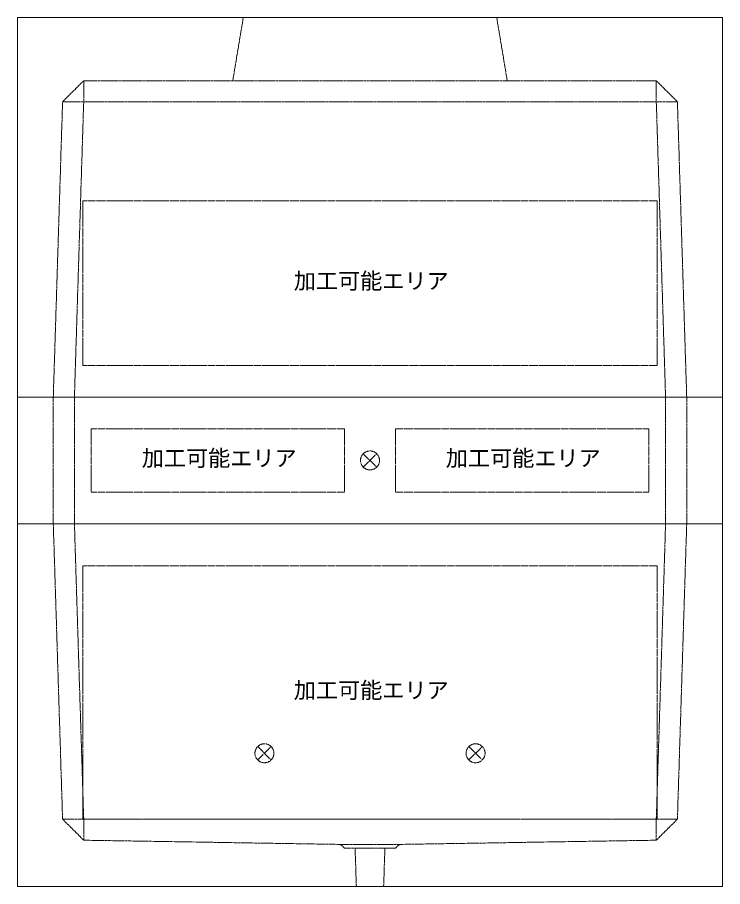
# Model space of a CAD drawing. Units: millimetres, scale not verified. Extents: x -5198 to 5198, y -3675 to 3675.
# Drawn here: x -888 to 782, y -2345 to -285 of the extents above; entities that cross this region are included whole.
import ezdxf
from ezdxf.enums import TextEntityAlignment as Align

# ---------------------------------------------------------------- set-up
doc = ezdxf.new("R2010")
doc.units = ezdxf.units.MM
doc.header["$LTSCALE"] = 20
doc.linetypes.add('LONG_DASHED1', pattern=[7, 6, -1])
doc.linetypes.add('LONG_DOUBLE_CHAIN', pattern=[21.8, 18, -1, 0.6, -0.6, 0.6, -1])
doc.layers.add('0-8_D-STR', color=7, linetype='LONG_DASHED1', lineweight=9)
doc.layers.add('0-A_D-STR-STR5', color=1, linetype='LONG_DOUBLE_CHAIN', lineweight=9)
doc.styles.add('ＭＳ ゴシック', font='')
doc.styles.get('ＭＳ ゴシック').set_extended_font_data('MS Gothic')

# ---------------------------------------------------------------- blocks, each defined once
blk = doc.blocks.new('A$C87ca60bc')
at = {"layer": '0-8_D-STR', "linetype": 'Continuous'}
for p, q in [((-16700, 18000), (16700, 18000)), ((-16700, 0), (-16700, 18000)), ((16700, 18000), (16700, 0)), ((-16700, 0), (16700, 0))]:
    blk.add_line(p, q, dxfattribs=at)
at = {"layer": '0-8_D-STR'}
for p, q in [((-6000, 18000), (-6500, 15000)), ((6000, 18000), (6500, 15000)), ((-13560, 15000), (-14560, 14000)), ((13560, 15000), (-13560, 15000)), ((-13560, 15000), (-13560, 14000)), ((13560, 15000), (14560, 14000)), ((13560, 15000), (13560, 14000)), ((-15000, 0), (-14560, 14000)), ((14560, 14000), (-14560, 14000)), ((-14000, 0), (-13560, 14000)), ((14000, 0), (13560, 14000)), ((15000, 0), (14560, 14000))]:
    blk.add_line(p, q, dxfattribs=at)
at = {"layer": '0-A_D-STR-STR5'}
for p, q in [((-13600, 9300), (-13600, 1500)), ((13600, 9300), (-13600, 9300))]:
    blk.add_line(p, q, dxfattribs=at)
blk.add_lwpolyline([(13600, 9300), (13600, 1500), (-13600, 1500)], dxfattribs=at)
blk = doc.blocks.new('A$C6B617504')
at = {"layer": '0-8_D-STR', "linetype": 'Continuous'}
for p, q in [((-16700, -6000), (-16700, 0)), ((16700, -6000), (-16700, -6000))]:
    blk.add_line(p, q, dxfattribs=at)
at = {"layer": '0-8_D-STR'}
for p, q in [((-15000, 0), (-15000, -6000)), ((-14000, 0), (-14000, -6000)), ((14000, 0), (14000, -6000)), ((15000, 0), (15000, -6000))]:
    blk.add_line(p, q, dxfattribs=at)
at = {"layer": '0-8_D-STR', "linetype": 'Continuous'}
blk.add_lwpolyline([(16700, -6000), (16700, 0), (-16700, 0)], dxfattribs=at)
at = {"layer": '0-A_D-STR-STR5'}
for points in [[(-1200, -1500), (-13200, -1500), (-13200, -4500)], [(-1200, -1500), (-1200, -4500), (-13200, -4500)], [(1200, -1500), (13200, -1500), (13200, -4500)], [(1200, -1500), (1200, -4500), (13200, -4500)]]:
    blk.add_lwpolyline(points, dxfattribs=at)
blk = doc.blocks.new('A$C1C640AAB')
at = {"layer": '0-A_D-STR-STR5'}
for p, q in [((-318.2, -318.2), (318.2, 318.2)), ((-318.2, 318.2), (318.2, -318.2))]:
    blk.add_line(p, q, dxfattribs=at)
blk.add_circle((0, 0), 450, dxfattribs=at)
blk = doc.blocks.new('A$Cddbec03f')
at = {"layer": '0-8_D-STR'}
blk.add_blockref('A$C6B617504', (0, 0), dxfattribs=at)
at = {"layer": '0-A_D-STR-STR5'}
blk.add_blockref('A$C1C640AAB', (0, -3000), dxfattribs=at)
blk = doc.blocks.new('A$C4A6E2F42')
at = {"layer": '0-8_D-STR', "linetype": 'Continuous'}
for p, q in [((-16700, -17200), (-16700, 0)), ((-16700, 0), (16700, 0)), ((16700, -17200), (16700, 0)), ((-16700, -17200), (16700, -17200))]:
    blk.add_line(p, q, dxfattribs=at)
at = {"layer": '0-8_D-STR'}
for p, q in [((-15000, 0), (-14560, -14000)), ((-14000, 0), (-13560, -14000)), ((14000, 0), (13560, -14000)), ((15000, 0), (14560, -14000)), ((-13560, -15000), (-14560, -14000)), ((-14560, -14000), (14560, -14000)), ((-13560, -15000), (-13560, -14000)), ((13560, -15000), (14560, -14000)), ((13560, -15000), (13560, -14000)), ((-13560, -15000), (-1400, -15200)), ((1400, -15200), (-1400, -15200)), ((-1200, -15380), (-1400, -15200)), ((1200, -15380), (1400, -15200)), ((13560, -15000), (1400, -15200)), ((1200, -15380), (-1200, -15380)), ((-646.9, -17200), (-705, -15380)), ((646.9, -17200), (705, -15380))]:
    blk.add_line(p, q, dxfattribs=at)
at = {"layer": '0-A_D-STR-STR5'}
for points in [[(13600, -2000), (-13600, -2000), (-13600, -14000)], [(13600, -2000), (13600, -14000), (-13600, -14000)]]:
    blk.add_lwpolyline(points, dxfattribs=at)
blk = doc.blocks.new('A$C08a75def')
at = {"layer": '0-8_D-STR'}
blk.add_blockref('A$C4A6E2F42', (0, 0), dxfattribs=at)
at = {"layer": '0-A_D-STR-STR5'}
for p in [(-5000, -10880), (5000, -10880)]:
    blk.add_blockref('A$C1C640AAB', p, dxfattribs=at)

msp = doc.modelspace()

# ---------------------------------------------------------------- block references
at = {"layer": '0-8_D-STR', "xscale": 0.05, "yscale": 0.05}
for name, p in [('A$C87ca60bc', (-52.5, -1185)), ('A$Cddbec03f', (-52.5, -1185)), ('A$C08a75def', (-52.5, -1485))]:
    msp.add_blockref(name, p, dxfattribs=at)

# ---------------------------------------------------------------- texts
at = {"layer": '0-A_D-STR-STR5', "style": 'ＭＳ ゴシック'}
for p in [(-232.98, -940.25), (-592.98, -1360.25), (127.02, -1360.25), (-232.98, -1910.25)]:
    msp.add_text('加工可能エリア', height=38.42, dxfattribs=at).set_placement(p, align=Align.BOTTOM_LEFT)

doc.saveas('drawing.dxf')
